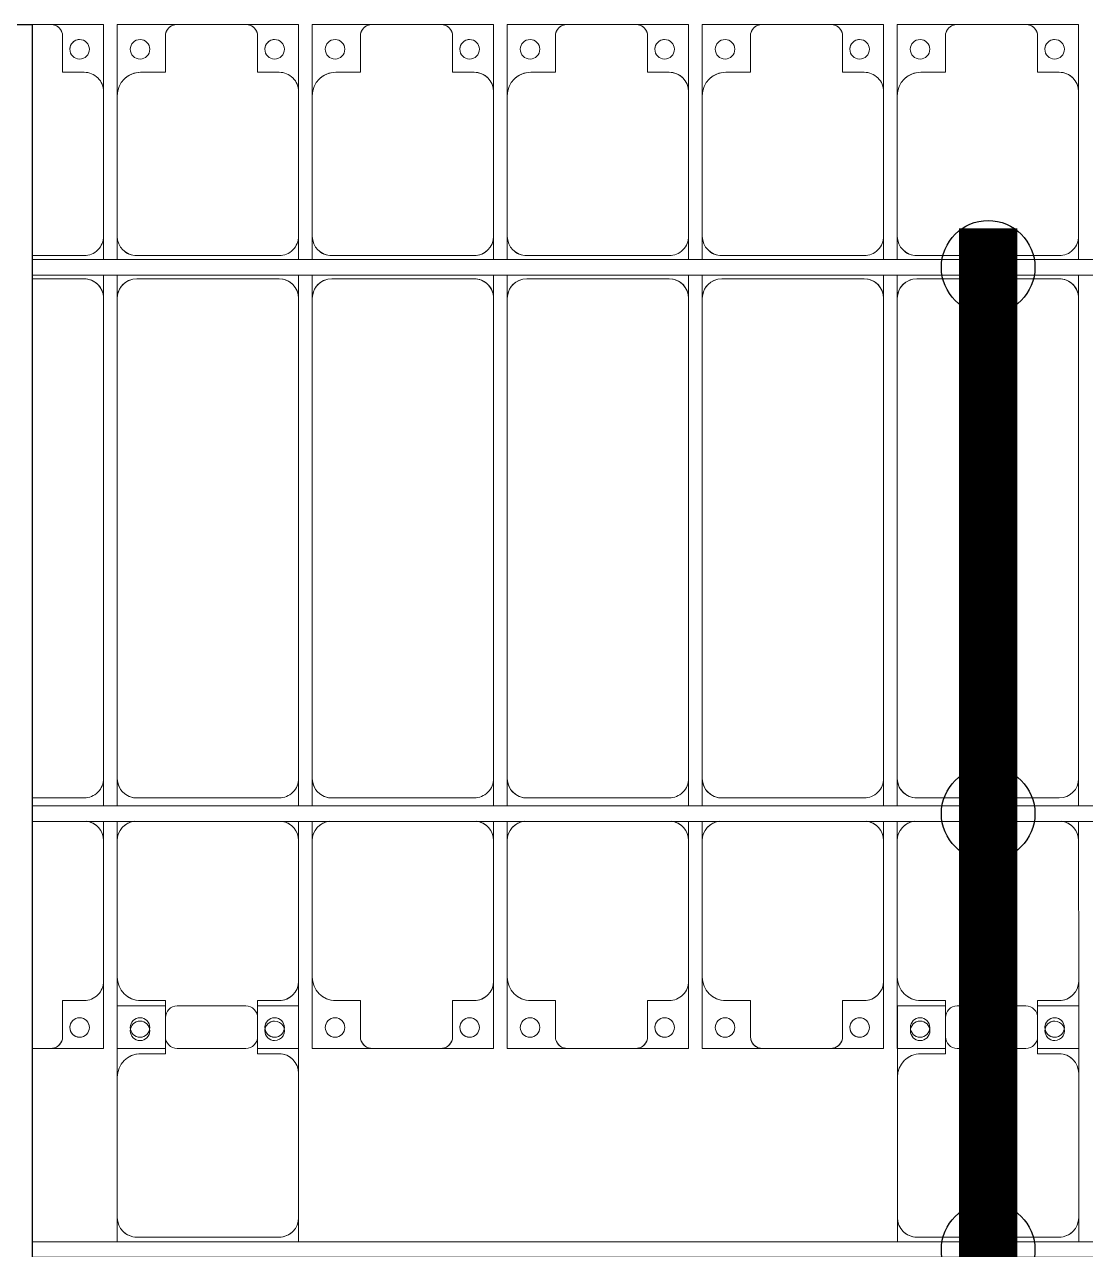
# Model space of a CAD drawing. Header units: millimetres. Extents: x -496478 to -186190, y -204059 to -87354.
# Drawn here: x -373212 to -370492, y -98423 to -95283 of the extents above; entities that cross this region are included whole.
import ezdxf

# ---------------------------------------------------------------- set-up
doc = ezdxf.new("R2010")
doc.units = ezdxf.units.MM
for name, color, linetype, lineweight in [('A-DETL-MBND', 5, 'Continuous', 9), ('A-GENM', 13, 'Continuous', 9), ('S-BEAM', 12, 'Continuous', 9)]:
    doc.layers.add(name, color=color, linetype=linetype, lineweight=lineweight)
doc.layers.add('GC-HOP 40x60 GIA CUONG', color=1, linetype='Continuous')

# ---------------------------------------------------------------- blocks, each defined once
blk = doc.blocks.new('Dải phao đi lại kèm đỡ invester - DẢI PHAO ĐI LẠI-V1-BỐ TRÍ KHUNG KẾT CẤU BÈ PIN 01')
at = {"layer": 'A-DETL-MBND', "color": 8}
for p, q in [((65588.2, 1312.2), (65540, 1312.2)), ((65588.2, 1312.2), (65723.4, 1312.2)), ((65723.4, 1312.2), (65588.2, 1312.2)), ((65723.4, 1312.2), (65723.4, 1139.7)), ((65758.4, 1312.2), (65911.8, 1312.2)), ((65758.4, 1129.7), (65758.4, 1312.2)), ((65911.8, 1312.2), (65758.4, 1312.2)), ((66088.2, 1312.2), (65911.8, 1312.2)), ((66088.2, 1312.2), (66223.4, 1312.2)), ((66223.4, 1312.2), (66088.2, 1312.2)), ((66223.4, 1312.2), (66223.4, 1139.7)), ((66258.4, 1312.2), (66411.8, 1312.2)), ((66258.4, 1129.7), (66258.4, 1312.2)), ((66411.8, 1312.2), (66258.4, 1312.2)), ((66588.2, 1312.2), (66411.8, 1312.2)), ((66588.2, 1312.2), (66723.4, 1312.2)), ((66723.4, 1312.2), (66588.2, 1312.2)), ((66723.4, 1312.2), (66723.4, 1139.7)), ((66758.4, 1312.2), (66911.8, 1312.2)), ((66758.4, 1129.7), (66758.4, 1312.2)), ((66911.8, 1312.2), (66758.4, 1312.2)), ((67088.2, 1312.2), (66911.8, 1312.2)), ((67088.2, 1312.2), (67223.4, 1312.2)), ((67223.4, 1312.2), (67088.2, 1312.2)), ((67223.4, 1312.2), (67223.4, 1139.7)), ((67258.4, 1312.2), (67411.8, 1312.2)), ((67258.4, 1129.7), (67258.4, 1312.2)), ((67411.8, 1312.2), (67258.4, 1312.2)), ((67588.2, 1312.2), (67411.8, 1312.2)), ((67588.2, 1312.2), (67723.4, 1312.2)), ((67723.4, 1312.2), (67588.2, 1312.2)), ((67723.4, 1312.2), (67723.4, 1139.7)), ((67758.4, 1312.2), (67911.8, 1312.2)), ((67758.4, 1129.7), (67758.4, 1312.2)), ((67911.8, 1312.2), (67758.4, 1312.2)), ((68088.2, 1312.2), (67911.8, 1312.2)), ((68088.2, 1312.2), (68223.4, 1312.2)), ((68223.4, 1312.2), (68088.2, 1312.2)), ((68223.4, 1312.2), (68223.4, 1139.7)), ((65618.2, 1189.7), (65618.2, 1282.2)), ((65881.8, 1282.2), (65881.8, 1189.7)), ((66118.2, 1189.7), (66118.2, 1282.2)), ((66381.8, 1282.2), (66381.8, 1189.7)), ((66618.2, 1189.7), (66618.2, 1282.2)), ((66881.8, 1282.2), (66881.8, 1189.7)), ((67118.2, 1189.7), (67118.2, 1282.2)), ((67381.8, 1282.2), (67381.8, 1189.7)), ((67618.2, 1189.7), (67618.2, 1282.2)), ((67881.8, 1282.2), (67881.8, 1189.7)), ((68118.2, 1189.7), (68118.2, 1282.2)), ((65673.4, 1189.7), (65618.2, 1189.7)), ((65881.8, 1189.7), (65818.4, 1189.7)), ((66173.4, 1189.7), (66118.2, 1189.7)), ((66381.8, 1189.7), (66318.4, 1189.7)), ((66673.4, 1189.7), (66618.2, 1189.7)), ((66881.8, 1189.7), (66818.4, 1189.7)), ((67173.4, 1189.7), (67118.2, 1189.7)), ((67381.8, 1189.7), (67318.4, 1189.7)), ((67673.4, 1189.7), (67618.2, 1189.7)), ((67881.8, 1189.7), (67818.4, 1189.7)), ((68173.4, 1189.7), (68118.2, 1189.7)), ((65723.4, 769.7), (65723.4, 1139.7)), ((66223.4, 769.7), (66223.4, 1139.7)), ((66723.4, 769.7), (66723.4, 1139.7)), ((67223.4, 769.7), (67223.4, 1139.7)), ((67723.4, 769.7), (67723.4, 1139.7)), ((68223.4, 769.7), (68223.4, 1139.7)), ((65758.4, 1129.7), (65758.4, 769.7)), ((66258.4, 1129.7), (66258.4, 769.7)), ((66758.4, 1129.7), (66758.4, 769.7)), ((67258.4, 1129.7), (67258.4, 769.7)), ((67758.4, 1129.7), (67758.4, 769.7)), ((65723.4, 769.7), (65723.4, 709.7)), ((65758.4, 709.7), (65758.4, 769.7)), ((66223.4, 769.7), (66223.4, 709.7)), ((66258.4, 709.7), (66258.4, 769.7)), ((66723.4, 769.7), (66723.4, 709.7)), ((66758.4, 709.7), (66758.4, 769.7)), ((67223.4, 769.7), (67223.4, 709.7)), ((67258.4, 709.7), (67258.4, 769.7)), ((67723.4, 769.7), (67723.4, 709.7)), ((67758.4, 709.7), (67758.4, 769.7)), ((68223.4, 769.7), (68223.4, 709.7)), ((65540, 719.7), (65673.4, 719.7)), ((65808.4, 719.7), (66173.4, 719.7)), ((66308.4, 719.7), (66673.4, 719.7)), ((66808.4, 719.7), (67173.4, 719.7)), ((67308.4, 719.7), (67673.4, 719.7)), ((67808.4, 719.7), (68173.4, 719.7)), ((65673.4, 660.3), (65540, 660.3)), ((65723.4, 669.7), (65723.4, 610.3)), ((65758.4, 610.3), (65758.4, 669.7)), ((66173.4, 660.3), (65808.4, 660.3)), ((66223.4, 669.7), (66223.4, 610.3)), ((66258.4, 610.3), (66258.4, 669.7)), ((66673.4, 660.3), (66308.4, 660.3)), ((66723.4, 669.7), (66723.4, 610.3)), ((66758.4, 610.3), (66758.4, 669.7)), ((67173.4, 660.3), (66808.4, 660.3)), ((67223.4, 669.7), (67223.4, 610.3)), ((67258.4, 610.3), (67258.4, 669.7)), ((67673.4, 660.3), (67308.4, 660.3)), ((67723.4, 669.7), (67723.4, 610.3)), ((67758.4, 610.3), (67758.4, 669.7)), ((68173.4, 660.3), (67808.4, 660.3)), ((68223.4, 669.7), (68223.4, 610.3)), ((65723.4, -620.3), (65723.4, 610.3)), ((65758.4, 610.3), (65758.4, -620.3)), ((66223.4, -620.3), (66223.4, 610.3)), ((66258.4, 610.3), (66258.4, -620.3)), ((66723.4, -620.3), (66723.4, 610.3)), ((66758.4, 610.3), (66758.4, -620.3)), ((67223.4, -620.3), (67223.4, 610.3)), ((67258.4, 610.3), (67258.4, -620.3)), ((67723.4, -620.3), (67723.4, 610.3)), ((67758.4, 610.3), (67758.4, -620.3)), ((68223.4, -620.3), (68223.4, 610.3)), ((65723.4, -620.3), (65723.4, -690.3)), ((65758.4, -690.3), (65758.4, -620.3)), ((66223.4, -620.3), (66223.4, -690.3)), ((66258.4, -690.3), (66258.4, -620.3)), ((66723.4, -620.3), (66723.4, -690.3)), ((66758.4, -690.3), (66758.4, -620.3)), ((67223.4, -620.3), (67223.4, -690.3)), ((67258.4, -690.3), (67258.4, -620.3)), ((67723.4, -620.3), (67723.4, -690.3)), ((67758.4, -690.3), (67758.4, -620.3)), ((68223.4, -620.3), (68223.4, -690.3)), ((65540, -670.3), (65673.4, -670.3)), ((65808.4, -670.3), (66173.4, -670.3)), ((66308.4, -670.3), (66673.4, -670.3)), ((66808.4, -670.3), (67173.4, -670.3)), ((67308.4, -670.3), (67673.4, -670.3)), ((67808.4, -670.3), (68173.4, -670.3)), ((65723.4, -730.3), (65723.4, -779.7)), ((65758.4, -779.7), (65758.4, -730.3)), ((66223.4, -730.3), (66223.4, -779.7)), ((66258.4, -779.7), (66258.4, -730.3)), ((66723.4, -730.3), (66723.4, -779.7)), ((66758.4, -779.7), (66758.4, -730.3)), ((67223.4, -730.3), (67223.4, -779.7)), ((67258.4, -779.7), (67258.4, -730.3)), ((67723.4, -730.3), (67723.4, -779.7)), ((67758.4, -779.7), (67758.4, -730.3)), ((68223.4, -730.3), (68223.4, -779.7)), ((65723.4, -1139.7), (65723.4, -779.7)), ((65758.4, -779.7), (65758.4, -1129.7)), ((66223.4, -1139.7), (66223.4, -779.7)), ((66258.4, -779.7), (66258.4, -1129.7)), ((66723.4, -1139.7), (66723.4, -779.7)), ((66758.4, -779.7), (66758.4, -1129.7)), ((67223.4, -1139.7), (67223.4, -779.7)), ((67258.4, -779.7), (67258.4, -1129.7)), ((67723.4, -1139.7), (67723.4, -779.7)), ((67758.4, -779.7), (67758.4, -1129.7)), ((68223.4, -1139.7), (68223.4, -779.7)), ((65758.4, -1312.2), (65758.4, -1129.7)), ((66258.4, -1312.2), (66258.4, -1129.7)), ((66758.4, -1312.2), (66758.4, -1129.7)), ((67258.4, -1312.2), (67258.4, -1129.7)), ((67758.4, -1312.2), (67758.4, -1129.7)), ((65723.4, -1139.7), (65723.4, -1312.2)), ((66223.4, -1139.7), (66223.4, -1312.2)), ((66723.4, -1139.7), (66723.4, -1312.2)), ((67223.4, -1139.7), (67223.4, -1312.2)), ((67723.4, -1139.7), (67723.4, -1312.2)), ((68223.4, -1139.7), (68223.4, -1312.2)), ((65618.2, -1282.2), (65618.2, -1189.7)), ((65618.2, -1189.7), (65673.4, -1189.7)), ((65818.4, -1189.7), (65881.8, -1189.7)), ((65881.8, -1189.7), (65881.8, -1282.2)), ((66118.2, -1282.2), (66118.2, -1189.7)), ((66118.2, -1189.7), (66173.4, -1189.7)), ((66318.4, -1189.7), (66381.8, -1189.7)), ((66381.8, -1189.7), (66381.8, -1282.2)), ((66618.2, -1282.2), (66618.2, -1189.7)), ((66618.2, -1189.7), (66673.4, -1189.7)), ((66818.4, -1189.7), (66881.8, -1189.7)), ((66881.8, -1189.7), (66881.8, -1282.2)), ((67118.2, -1282.2), (67118.2, -1189.7)), ((67118.2, -1189.7), (67173.4, -1189.7)), ((67318.4, -1189.7), (67381.8, -1189.7)), ((67381.8, -1189.7), (67381.8, -1282.2)), ((67618.2, -1282.2), (67618.2, -1189.7)), ((67618.2, -1189.7), (67673.4, -1189.7)), ((67818.4, -1189.7), (67881.8, -1189.7)), ((67881.8, -1189.7), (67881.8, -1282.2)), ((68118.2, -1282.2), (68118.2, -1189.7)), ((68118.2, -1189.7), (68173.4, -1189.7)), ((65540, -1312.2), (65588.2, -1312.2)), ((65723.4, -1312.2), (65588.2, -1312.2)), ((65588.2, -1312.2), (65723.4, -1312.2)), ((65881.8, -1312.2), (65758.4, -1312.2)), ((65911.8, -1312.2), (66088.2, -1312.2)), ((66223.4, -1312.2), (66118.2, -1312.2)), ((66411.8, -1312.2), (66258.4, -1312.2)), ((66258.4, -1312.2), (66411.8, -1312.2)), ((66411.8, -1312.2), (66588.2, -1312.2)), ((66723.4, -1312.2), (66588.2, -1312.2)), ((66588.2, -1312.2), (66723.4, -1312.2)), ((66911.8, -1312.2), (66758.4, -1312.2)), ((66758.4, -1312.2), (66911.8, -1312.2)), ((66911.8, -1312.2), (67088.2, -1312.2)), ((67223.4, -1312.2), (67088.2, -1312.2)), ((67088.2, -1312.2), (67223.4, -1312.2)), ((67411.8, -1312.2), (67258.4, -1312.2)), ((67258.4, -1312.2), (67411.8, -1312.2)), ((67411.8, -1312.2), (67588.2, -1312.2)), ((67723.4, -1312.2), (67588.2, -1312.2)), ((67588.2, -1312.2), (67723.4, -1312.2)), ((67881.8, -1312.2), (67758.4, -1312.2)), ((67911.8, -1312.2), (68088.2, -1312.2)), ((68223.4, -1312.2), (68118.2, -1312.2))]:
    blk.add_line(p, q, dxfattribs=at)
for centre, radius, start, end in [((65588.2, 1282.2), 30, 0, 90), ((65588.2, 1282.2), 30, 75, 90), ((65588.2, 1282.2), 30, 15, 90), ((65588.2, 1282.2), 30, 75, 90), ((65911.8, 1282.2), 30, 90, 180), ((65911.8, 1282.2), 30, 90, 165), ((65911.8, 1282.2), 30, 90, 105), ((65911.8, 1282.2), 30, 90, 105), ((66088.2, 1282.2), 30, 0, 90), ((66088.2, 1282.2), 30, 75, 90), ((66088.2, 1282.2), 30, 15, 90), ((66088.2, 1282.2), 30, 75, 90), ((66411.8, 1282.2), 30, 90, 180), ((66411.8, 1282.2), 30, 90, 165), ((66411.8, 1282.2), 30, 90, 105), ((66411.8, 1282.2), 30, 90, 105), ((66588.2, 1282.2), 30, 0, 90), ((66588.2, 1282.2), 30, 75, 90), ((66588.2, 1282.2), 30, 15, 90), ((66588.2, 1282.2), 30, 75, 90), ((66911.8, 1282.2), 30, 90, 180), ((66911.8, 1282.2), 30, 90, 165), ((66911.8, 1282.2), 30, 90, 105), ((66911.8, 1282.2), 30, 90, 105), ((67088.2, 1282.2), 30, 0, 90), ((67088.2, 1282.2), 30, 75, 90), ((67088.2, 1282.2), 30, 15, 90), ((67088.2, 1282.2), 30, 75, 90), ((67411.8, 1282.2), 30, 90, 180), ((67411.8, 1282.2), 30, 90, 165), ((67411.8, 1282.2), 30, 90, 105), ((67411.8, 1282.2), 30, 90, 105), ((67588.2, 1282.2), 30, 0, 90), ((67588.2, 1282.2), 30, 75, 90), ((67588.2, 1282.2), 30, 15, 90), ((67588.2, 1282.2), 30, 75, 90), ((67911.8, 1282.2), 30, 90, 180), ((67911.8, 1282.2), 30, 90, 165), ((67911.8, 1282.2), 30, 90, 105), ((67911.8, 1282.2), 30, 90, 105), ((68088.2, 1282.2), 30, 0, 90), ((68088.2, 1282.2), 30, 75, 90), ((68088.2, 1282.2), 30, 15, 90), ((68088.2, 1282.2), 30, 75, 90), ((65661.8, 1248.6), 25, 90, 270), ((65661.8, 1248.6), 25, 150, 180), ((65661.8, 1248.6), 25, 120, 135), ((65661.8, 1248.6), 25, 90, 105), ((65661.8, 1248.6), 25, 270, 90), ((65816.8, 1248.6), 25, 90, 270), ((65816.8, 1248.6), 25, 270, 90), ((66161.8, 1248.6), 25, 90, 270), ((66161.8, 1248.6), 25, 150, 180), ((66161.8, 1248.6), 25, 120, 135), ((66161.8, 1248.6), 25, 90, 105), ((66161.8, 1248.6), 25, 270, 90), ((66316.8, 1248.6), 25, 90, 270), ((66316.8, 1248.6), 25, 270, 90), ((66661.8, 1248.6), 25, 90, 270), ((66661.8, 1248.6), 25, 150, 180), ((66661.8, 1248.6), 25, 120, 135), ((66661.8, 1248.6), 25, 90, 105), ((66661.8, 1248.6), 25, 270, 90), ((66816.8, 1248.6), 25, 90, 270), ((66816.8, 1248.6), 25, 270, 90), ((67161.8, 1248.6), 25, 90, 270), ((67161.8, 1248.6), 25, 150, 180), ((67161.8, 1248.6), 25, 120, 135), ((67161.8, 1248.6), 25, 90, 105), ((67161.8, 1248.6), 25, 270, 90), ((67316.8, 1248.6), 25, 90, 270), ((67316.8, 1248.6), 25, 270, 90), ((67661.8, 1248.6), 25, 90, 270), ((67661.8, 1248.6), 25, 150, 180), ((67661.8, 1248.6), 25, 120, 135), ((67661.8, 1248.6), 25, 90, 105), ((67661.8, 1248.6), 25, 270, 90), ((67816.8, 1248.6), 25, 90, 270), ((67816.8, 1248.6), 25, 270, 90), ((68161.8, 1248.6), 25, 90, 270), ((68161.8, 1248.6), 25, 150, 180), ((68161.8, 1248.6), 25, 120, 135), ((68161.8, 1248.6), 25, 90, 105), ((68161.8, 1248.6), 25, 270, 90), ((65673.4, 1139.7), 50, 360, 90), ((65673.4, 1139.7), 50, 45, 90), ((65818.4, 1129.7), 60, 90, 180), ((65818.4, 1129.7), 60, 90, 135), ((66173.4, 1139.7), 50, 360, 90), ((66173.4, 1139.7), 50, 45, 90), ((66318.4, 1129.7), 60, 90, 180), ((66318.4, 1129.7), 60, 90, 135), ((66673.4, 1139.7), 50, 0, 90), ((66673.4, 1139.7), 50, 45, 90), ((66818.4, 1129.7), 60, 90, 180), ((66818.4, 1129.7), 60, 90, 135), ((67173.4, 1139.7), 50, 0, 90), ((67173.4, 1139.7), 50, 45, 90), ((67318.4, 1129.7), 60, 90, 180), ((67318.4, 1129.7), 60, 90, 135), ((67673.4, 1139.7), 50, 360, 90), ((67673.4, 1139.7), 50, 45, 90), ((67818.4, 1129.7), 60, 90, 180), ((67818.4, 1129.7), 60, 90, 135), ((68173.4, 1139.7), 50, 0, 90), ((68173.4, 1139.7), 50, 45, 90), ((65673.4, 769.7), 50, 270, 0), ((65808.4, 769.7), 50, 180, 270), ((66173.4, 769.7), 50, 270, 0), ((66308.4, 769.7), 50, 180, 270), ((66673.4, 769.7), 50, 270, 360), ((66808.4, 769.7), 50, 180, 270), ((67173.4, 769.7), 50, 270, 0), ((67308.4, 769.7), 50, 180, 270), ((67673.4, 769.7), 50, 270, 0), ((67808.4, 769.7), 50, 180, 270), ((68173.4, 769.7), 50, 270, 0), ((65673.4, 769.7), 50, 270, 315), ((65808.4, 769.7), 50, 225, 270), ((66173.4, 769.7), 50, 270, 315), ((66308.4, 769.7), 50, 225, 270), ((66673.4, 769.7), 50, 270, 315), ((66808.4, 769.7), 50, 225, 270), ((67173.4, 769.7), 50, 270, 315), ((67308.4, 769.7), 50, 225, 270), ((67673.4, 769.7), 50, 270, 315), ((67808.4, 769.7), 50, 225, 270), ((68173.4, 769.7), 50, 270, 315), ((65673.4, 610.3), 50, 360, 90), ((65673.4, 610.3), 50, 15, 90), ((65808.4, 610.3), 50, 90, 180), ((66173.4, 610.3), 50, 0, 90), ((66173.4, 610.3), 50, 15, 90), ((66308.4, 610.3), 50, 90, 180), ((66673.4, 610.3), 50, 360, 90), ((66673.4, 610.3), 50, 15, 90), ((66808.4, 610.3), 50, 90, 180), ((67173.4, 610.3), 50, 0, 90), ((67173.4, 610.3), 50, 15, 90), ((67308.4, 610.3), 50, 90, 180), ((67673.4, 610.3), 50, 0, 90), ((67673.4, 610.3), 50, 15, 90), ((67808.4, 610.3), 50, 90, 180), ((68173.4, 610.3), 50, 360, 90), ((68173.4, 610.3), 50, 15, 90), ((65808.4, 610.3), 50, 105, 180), ((66308.4, 610.3), 50, 105, 180), ((66808.4, 610.3), 50, 105, 180), ((67308.4, 610.3), 50, 105, 180), ((67808.4, 610.3), 50, 120, 180), ((67808.4, 610.3), 50, 105, 114.5221), ((65673.4, -620.3), 50, 270, 0), ((65673.4, -620.3), 50, 270, 0), ((65808.4, -620.3), 50, 180, 270), ((66173.4, -620.3), 50, 270, 0), ((66173.4, -620.3), 50, 270, 0), ((66308.4, -620.3), 50, 180, 270), ((66673.4, -620.3), 50, 270, 0), ((66673.4, -620.3), 50, 270, 0), ((66808.4, -620.3), 50, 180, 270), ((67173.4, -620.3), 50, 270, 0), ((67173.4, -620.3), 50, 270, 0), ((67308.4, -620.3), 50, 180, 270), ((67673.4, -620.3), 50, 270, 0), ((67673.4, -620.3), 50, 270, 0), ((67808.4, -620.3), 50, 180, 270), ((68173.4, -620.3), 50, 270, 360), ((68173.4, -620.3), 50, 270, 360), ((65808.4, -620.3), 50, 195, 270), ((66308.4, -620.3), 50, 195, 270), ((66808.4, -620.3), 50, 195, 270), ((67308.4, -620.3), 50, 195, 270), ((67808.4, -620.3), 50, 195, 240), ((67808.4, -620.3), 50, 245.4562, 270), ((65673.4, -779.7), 50, 0, 84.2019), ((65673.4, -779.7), 50, 45, 84.2019), ((65808.4, -779.7), 50, 95.7981, 180), ((65808.4, -779.7), 50, 95.7981, 135), ((66173.4, -779.7), 50, 0, 80.1714), ((66173.4, -779.7), 50, 45, 80.1714), ((66308.4, -779.7), 50, 95.7981, 180), ((66308.4, -779.7), 50, 95.7981, 135), ((66673.4, -779.7), 50, 0, 84.2019), ((66673.4, -779.7), 50, 45, 84.2019), ((66808.4, -779.7), 50, 95.7981, 180), ((66808.4, -779.7), 50, 95.7981, 135), ((67173.4, -779.7), 50, 0, 84.2019), ((67173.4, -779.7), 50, 45, 84.2019), ((67308.4, -779.7), 50, 95.7981, 180), ((67308.4, -779.7), 50, 95.7981, 135), ((67673.4, -779.7), 50, 0, 84.2019), ((67673.4, -779.7), 50, 45, 84.2019), ((67808.4, -779.7), 50, 95.7981, 180), ((67808.4, -779.7), 50, 95.7981, 135), ((68173.4, -779.7), 50, 0, 84.2019), ((68173.4, -779.7), 50, 45, 84.2019), ((65818.4, -1129.7), 60, 180, 270), ((66318.4, -1129.7), 60, 180, 270), ((66818.4, -1129.7), 60, 180, 270), ((67318.4, -1129.7), 60, 180, 270), ((67818.4, -1129.7), 60, 180, 270), ((65673.4, -1139.7), 50, 270, 0), ((66173.4, -1139.7), 50, 270, 360), ((66673.4, -1139.7), 50, 270, 360), ((67173.4, -1139.7), 50, 270, 0), ((67673.4, -1139.7), 50, 270, 360), ((68173.4, -1139.7), 50, 270, 360), ((65673.4, -1139.7), 50, 270, 315), ((65818.4, -1129.7), 60, 225, 270), ((66173.4, -1139.7), 50, 270, 315), ((66318.4, -1129.7), 60, 225, 270), ((66673.4, -1139.7), 50, 270, 315), ((66818.4, -1129.7), 60, 225, 270), ((67173.4, -1139.7), 50, 270, 315), ((67318.4, -1129.7), 60, 225, 270), ((67673.4, -1139.7), 50, 270, 315), ((67818.4, -1129.7), 60, 225, 270), ((68173.4, -1139.7), 50, 270, 315), ((65661.8, -1258.6), 25, 90, 270), ((65661.8, -1258.6), 25, 165, 270), ((65661.8, -1258.6), 25, 270, 90), ((65661.8, -1258.6), 25, 0, 15), ((65816.8, -1258.6), 25, 90, 270), ((65816.8, -1258.6), 25, 270, 90), ((66161.8, -1258.6), 25, 90, 270), ((66161.8, -1258.6), 25, 165, 270), ((66161.8, -1258.6), 25, 270, 90), ((66316.8, -1258.6), 25, 90, 270), ((66316.8, -1258.6), 25, 165, 180), ((66316.8, -1258.6), 25, 270, 90), ((66661.8, -1258.6), 25, 90, 270), ((66661.8, -1258.6), 25, 165, 270), ((66661.8, -1258.6), 25, 270, 90), ((66661.8, -1258.6), 25, 0, 15), ((66816.8, -1258.6), 25, 90, 270), ((66816.8, -1258.6), 25, 165, 180), ((66816.8, -1258.6), 25, 270, 90), ((67161.8, -1258.6), 25, 90, 270), ((67161.8, -1258.6), 25, 165, 270), ((67161.8, -1258.6), 25, 270, 90), ((67161.8, -1258.6), 25, 0, 15), ((67316.8, -1258.6), 25, 90, 270), ((67316.8, -1258.6), 25, 165, 180), ((67316.8, -1258.6), 25, 270, 90), ((67661.8, -1258.6), 25, 90, 270), ((67661.8, -1258.6), 25, 165, 270), ((67661.8, -1258.6), 25, 270, 90), ((67661.8, -1258.6), 25, 0, 15), ((67816.8, -1258.6), 25, 90, 270), ((67816.8, -1258.6), 25, 270, 90), ((68161.8, -1258.6), 25, 90, 270), ((68161.8, -1258.6), 25, 165, 270), ((68161.8, -1258.6), 25, 270, 90), ((65588.2, -1282.2), 30, 270, 360), ((65816.8, -1258.6), 25, 270, 285), ((65911.8, -1282.2), 30, 180, 270), ((66088.2, -1282.2), 30, 270, 0), ((66316.8, -1258.6), 25, 270, 285), ((66411.8, -1282.2), 30, 180, 270), ((66588.2, -1282.2), 30, 270, 360), ((66816.8, -1258.6), 25, 270, 285), ((66911.8, -1282.2), 30, 180, 270), ((67088.2, -1282.2), 30, 270, 0), ((67316.8, -1258.6), 25, 270, 285), ((67411.8, -1282.2), 30, 180, 270), ((67588.2, -1282.2), 30, 270, 0), ((67816.8, -1258.6), 25, 270, 285), ((67911.8, -1282.2), 30, 180, 270), ((68088.2, -1282.2), 30, 270, 360), ((65588.2, -1282.2), 30, 270, 345), ((65588.2, -1282.2), 30, 270, 285), ((65588.2, -1282.2), 30, 270, 285), ((65588.2, -1282.2), 30, 315, 330), ((65588.2, -1282.2), 30, 315, 330), ((66411.8, -1282.2), 30, 195, 270), ((66411.8, -1282.2), 30, 255, 270), ((66411.8, -1282.2), 30, 255, 270), ((66588.2, -1282.2), 30, 270, 345), ((66588.2, -1282.2), 30, 270, 285), ((66588.2, -1282.2), 30, 270, 285), ((66588.2, -1282.2), 30, 315, 330), ((66588.2, -1282.2), 30, 315, 330), ((66911.8, -1282.2), 30, 195, 270), ((66911.8, -1282.2), 30, 255, 270), ((66911.8, -1282.2), 30, 255, 270), ((67088.2, -1282.2), 30, 270, 345), ((67088.2, -1282.2), 30, 270, 285), ((67088.2, -1282.2), 30, 270, 285), ((67088.2, -1282.2), 30, 315, 330), ((67088.2, -1282.2), 30, 315, 330), ((67411.8, -1282.2), 30, 195, 270), ((67411.8, -1282.2), 30, 255, 270), ((67411.8, -1282.2), 30, 255, 270), ((67588.2, -1282.2), 30, 270, 345), ((67588.2, -1282.2), 30, 270, 285), ((67588.2, -1282.2), 30, 270, 285), ((67588.2, -1282.2), 30, 315, 330), ((67588.2, -1282.2), 30, 315, 330)]:
    blk.add_arc(centre, radius, start, end, dxfattribs=at)
blk = doc.blocks.new('Dai phao do pin - DẢI PHAO ĐỠ PIN-V34-BỐ TRÍ KHUNG KẾT CẤU BÈ PIN 01')
at = {"layer": 'A-DETL-MBND', "color": 8}
for p, q in [((68478, 241.6), (68539.7, 241.6)), ((68899.7, 241.6), (68539.7, 241.6)), ((68899.7, 241.6), (69082.2, 241.6)), ((69082.2, 241.6), (69082.2, 118.2)), ((68489.7, 191.6), (68489.7, -173.4)), ((68959.7, 118.2), (68959.7, 181.6)), ((69052.2, 118.2), (68959.7, 118.2)), ((69082.2, -88.2), (69082.2, 88.2)), ((68959.7, -173.4), (68959.7, -118.2)), ((68959.7, -118.2), (69052.2, -118.2)), ((69082.2, -118.2), (69082.2, -223.4)), ((68539.7, -223.4), (68478, -223.4)), ((68539.7, -223.4), (68909.7, -223.4)), ((69082.2, -223.4), (68909.7, -223.4))]:
    blk.add_line(p, q, dxfattribs=at)
for centre, radius, start, end in [((68539.7, 191.6), 50, 90, 180), ((68539.7, 191.6), 50, 135, 180), ((68899.7, 181.6), 60, 0, 90), ((68899.7, 181.6), 60, 0, 39.6631), ((69018.6, 183.2), 25, 0, 180), ((69018.6, 183.2), 25, 180, 360), ((69052.2, 88.2), 30, 0, 90), ((69052.2, -88.2), 30, 270, 0), ((69018.6, -161.8), 25, 0, 180), ((69018.6, -161.8), 25, 60, 90), ((69018.6, -161.8), 25, 30, 45), ((69018.6, -161.8), 25, 0, 15), ((68539.7, -173.4), 50, 180, 270), ((68539.7, -173.4), 50, 180, 225), ((68909.7, -173.4), 50, 270, 360), ((68909.7, -173.4), 50, 315, 360), ((69018.6, -161.8), 25, 180, 0)]:
    blk.add_arc(centre, radius, start, end, dxfattribs=at)
blk = doc.blocks.new('Dai phao do pin - DẢI PHAO ĐỠ PIN-V35-BỐ TRÍ KHUNG KẾT CẤU BÈ PIN 01')
at = {"layer": 'A-DETL-MBND', "color": 8}
for p, q in [((68478, 241.6), (68539.7, 241.6)), ((68899.7, 241.6), (68539.7, 241.6)), ((68899.7, 241.6), (69082.2, 241.6)), ((69082.2, 241.6), (69082.2, 118.2)), ((68489.7, 191.6), (68489.7, -173.4)), ((68959.7, 118.2), (68959.7, 181.6)), ((69052.2, 118.2), (68959.7, 118.2)), ((69082.2, -88.2), (69082.2, 88.2)), ((68959.7, -173.4), (68959.7, -118.2)), ((68959.7, -118.2), (69052.2, -118.2)), ((69082.2, -118.2), (69082.2, -223.4)), ((68539.7, -223.4), (68478, -223.4)), ((68539.7, -223.4), (68909.7, -223.4)), ((69082.2, -223.4), (68909.7, -223.4))]:
    blk.add_line(p, q, dxfattribs=at)
for centre, radius, start, end in [((68539.7, 191.6), 50, 90, 180), ((68539.7, 191.6), 50, 135, 180), ((68899.7, 181.6), 60, 0, 90), ((68899.7, 181.6), 60, 0, 45), ((69018.6, 183.2), 25, 0, 180), ((69018.6, 183.2), 25, 180, 360), ((69052.2, 88.2), 30, 0, 90), ((69052.2, -88.2), 30, 270, 0), ((69018.6, -161.8), 25, 0, 180), ((69018.6, -161.8), 25, 60, 90), ((69018.6, -161.8), 25, 30, 45), ((69018.6, -161.8), 25, 0, 15), ((68539.7, -173.4), 50, 180, 270), ((68539.7, -173.4), 50, 180, 225), ((68909.7, -173.4), 50, 270, 360), ((68909.7, -173.4), 50, 315, 360), ((69018.6, -161.8), 25, 180, 0)]:
    blk.add_arc(centre, radius, start, end, dxfattribs=at)
blk = doc.blocks.new('Dầm C52 - Dầm C52-19519-BỐ TRÍ KHUNG KẾT CẤU BÈ PIN 01')
at = {"layer": 'S-BEAM', "color": 1}
for p, q in [((2500, 20), (8460, 20)), ((8460, -20), (2500, -20))]:
    blk.add_line(p, q, dxfattribs=at)
blk = doc.blocks.new('Dầm C52 - Hộp 40x60-24147-BỐ TRÍ KHUNG KẾT CẤU BÈ PIN 01')
at = {"layer": 'S-BEAM', "color": 3, "lineweight": 25}
for p, q in [((37857.1, 20), (37857.1, -20)), ((37857.1, -20), (-37857.1, -20))]:
    blk.add_line(p, q, dxfattribs=at)
blk = doc.blocks.new('HOBANMONG_BEPIN 1_rvt-1-BỐ TRÍ KHUNG KẾT CẤU BÈ PIN 01')
at = {"layer": 'A-GENM', "lineweight": 9}
for name, p, rotation in [('Dải phao đi lại kèm đỡ invester - DẢI PHAO ĐI LẠI-V1-BỐ TRÍ KHUNG KẾT CẤU BÈ PIN 01', (-438732.7, -96596), 0.0007586099545854), ('Dai phao do pin - DẢI PHAO ĐỠ PIN-V34-BỐ TRÍ KHUNG KẾT CẤU BÈ PIN 01', (-372731.7, -166880.8), 90.00075860989342), ('Dai phao do pin - DẢI PHAO ĐỠ PIN-V35-BỐ TRÍ KHUNG KẾT CẤU BÈ PIN 01', (-370731.7, -166880.8), 90.00075860989342)]:
    blk.add_blockref(name, p, dxfattribs=dict(at, rotation=rotation))
at = {"layer": 'S-BEAM', "lineweight": 9}
for name, p, rotation in [('Dầm C52 - Hộp 40x60-24147-BỐ TRÍ KHUNG KẾT CẤU BÈ PIN 01', (-373212.2, -133140.1), 90.00075860989166), ('Dầm C52 - Dầm C52-19519-BỐ TRÍ KHUNG KẾT CẤU BÈ PIN 01', (-364732.7, -95905.4), 180.0007586094741), ('Dầm C52 - Dầm C52-19519-BỐ TRÍ KHUNG KẾT CẤU BÈ PIN 01', (-364732.7, -97305.4), 180.0007586094741), ('Dầm C52 - Dầm C52-19519-BỐ TRÍ KHUNG KẾT CẤU BÈ PIN 01', (-364732.6, -98422.7), 180.0007586094741)]:
    blk.add_blockref(name, p, dxfattribs=dict(at, rotation=rotation))

msp = doc.modelspace()

# ---------------------------------------------------------------- linework, layer by layer
at = {"layer": 'GC-HOP 40x60 GIA CUONG', "const_width": 150}
msp.add_lwpolyline([(-370741.3, -110805.4), (-370741.3, -95805.4)], dxfattribs=at)
at = {"layer": 'GC-HOP 40x60 GIA CUONG'}
for centre in [(-370741.3, -95905.4), (-370741.3, -97305.4), (-370741.3, -98422.7)]:
    msp.add_circle(centre, 120, dxfattribs=at)

# ---------------------------------------------------------------- block references
at = {"lineweight": 5}
msp.add_blockref('HOBANMONG_BEPIN 1_rvt-1-BỐ TRÍ KHUNG KẾT CẤU BÈ PIN 01', (0, 0), dxfattribs=at)

doc.saveas('drawing.dxf')
